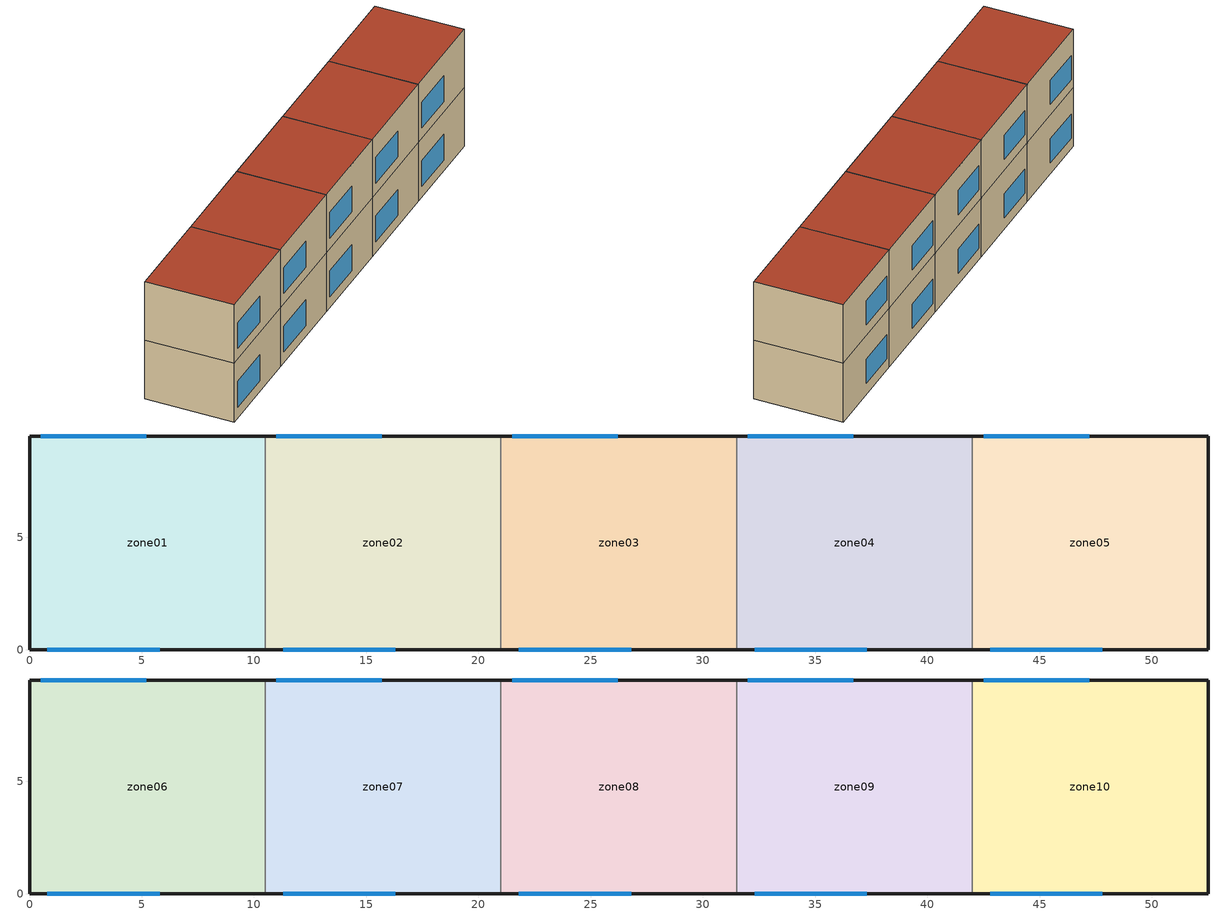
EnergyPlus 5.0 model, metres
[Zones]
zone01
 floor ground (GROUND_FLOOR): 0,0 0,9.5 10.5,9.5 10.5,0 z0
 wall outside (EXT_WALL): 10.5,9.5 0,9.5 0,0 10.5,0 z0:6.8
 wall to zone02 (ADJ_WALL): 10.5,0 10.5,9.5 z0:6.8
 window (EXT_WINDOW1): 0.8,0 5.8,0 z1.25:4.25; 5.2,9.5 0.5,9.5 z1.25:4.05
 ceiling to zone06 (ADJ_CEILING): 10.5,0 10.5,9.5 0,9.5 0,0 z6.8
zone02
 floor ground (GROUND_FLOOR): 10.5,0 10.5,9.5 21,9.5 21,0 z0
 wall outside (EXT_WALL): 21,9.5 10.5,9.5 / 10.5,0 21,0 z0:6.8
 wall to zone03 (ADJ_WALL): 21,0 21,9.5 z0:6.8
 wall to zone01 (ADJ_WALL): 10.5,9.5 10.5,0 z0:6.8
 window (EXT_WINDOW1): 11.3,0 16.3,0 z1.25:4.25; 15.7,9.5 11,9.5 z1.25:4.05
 ceiling to zone07 (ADJ_CEILING): 21,0 21,9.5 10.5,9.5 10.5,0 z6.8
zone03
 floor ground (GROUND_FLOOR): 21,0 21,9.5 31.5,9.5 31.5,0 z0
 wall outside (EXT_WALL): 31.5,9.5 21,9.5 / 21,0 31.5,0 z0:6.8
 wall to zone04 (ADJ_WALL): 31.5,0 31.5,9.5 z0:6.8
 wall to zone02 (ADJ_WALL): 21,9.5 21,0 z0:6.8
 window (EXT_WINDOW1): 21.8,0 26.8,0 z1.25:4.25; 26.2,9.5 21.5,9.5 z1.25:4.05
 ceiling to zone08 (ADJ_CEILING): 31.5,0 31.5,9.5 21,9.5 21,0 z6.8
zone04
 floor ground (GROUND_FLOOR): 31.5,0 31.5,9.5 42,9.5 42,0 z0
 wall outside (EXT_WALL): 42,9.5 31.5,9.5 / 31.5,0 42,0 z0:6.8
 wall to zone05 (ADJ_WALL): 42,0 42,9.5 z0:6.8
 wall to zone03 (ADJ_WALL): 31.5,9.5 31.5,0 z0:6.8
 window (EXT_WINDOW1): 32.3,0 37.3,0 z1.25:4.25; 36.7,9.5 32,9.5 z1.25:4.05
 ceiling to zone09 (ADJ_CEILING): 42,0 42,9.5 31.5,9.5 31.5,0 z6.8
zone05
 floor ground (GROUND_FLOOR): 42,0 42,9.5 52.5,9.5 52.5,0 z0
 wall outside (EXT_WALL): 42,0 52.5,0 52.5,9.5 42,9.5 z0:6.8
 wall to zone04 (ADJ_WALL): 42,9.5 42,0 z0:6.8
 window (EXT_WINDOW1): 42.8,0 47.8,0 z1.25:4.25; 47.2,9.5 42.5,9.5 z1.25:4.05
 ceiling to zone10 (ADJ_CEILING): 52.5,0 52.5,9.5 42,9.5 42,0 z6.8
zone06
 floor to zone01 (ADJ_CEILING): 0,0 0,9.5 10.5,9.5 10.5,0 z6.8
 wall outside (EXT_WALL): 10.5,9.5 0,9.5 0,0 10.5,0 z6.8:13.6
 wall to zone07 (ADJ_WALL): 10.5,0 10.5,9.5 z6.8:13.6
 window (EXT_WINDOW1): 0.8,0 5.8,0 z8.05:11.05; 5.2,9.5 0.5,9.5 z8.05:10.85
 roof outside (EXT_ROOF): 10.5,0 10.5,9.5 0,9.5 0,0 z13.6
zone07
 floor to zone02 (ADJ_CEILING): 10.5,0 10.5,9.5 21,9.5 21,0 z6.8
 wall outside (EXT_WALL): 21,9.5 10.5,9.5 / 10.5,0 21,0 z6.8:13.6
 wall to zone08 (ADJ_WALL): 21,0 21,9.5 z6.8:13.6
 wall to zone06 (ADJ_WALL): 10.5,9.5 10.5,0 z6.8:13.6
 window (EXT_WINDOW1): 11.3,0 16.3,0 z8.05:11.05; 15.7,9.5 11,9.5 z8.05:10.85
 roof outside (EXT_ROOF): 21,0 21,9.5 10.5,9.5 10.5,0 z13.6
zone08
 floor to zone03 (ADJ_CEILING): 21,0 21,9.5 31.5,9.5 31.5,0 z6.8
 wall outside (EXT_WALL): 31.5,9.5 21,9.5 / 21,0 31.5,0 z6.8:13.6
 wall to zone09 (ADJ_WALL): 31.5,0 31.5,9.5 z6.8:13.6
 wall to zone07 (ADJ_WALL): 21,9.5 21,0 z6.8:13.6
 window (EXT_WINDOW1): 21.8,0 26.8,0 z8.05:11.05; 26.2,9.5 21.5,9.5 z8.05:10.85
 roof outside (EXT_ROOF): 31.5,0 31.5,9.5 21,9.5 21,0 z13.6
zone09
 floor to zone04 (ADJ_CEILING): 31.5,0 31.5,9.5 42,9.5 42,0 z6.8
 wall outside (EXT_WALL): 42,9.5 31.5,9.5 / 31.5,0 42,0 z6.8:13.6
 wall to zone10 (ADJ_WALL): 42,0 42,9.5 z6.8:13.6
 wall to zone08 (ADJ_WALL): 31.5,9.5 31.5,0 z6.8:13.6
 window (EXT_WINDOW1): 32.3,0 37.3,0 z8.05:11.05; 36.7,9.5 32,9.5 z8.05:10.85
 roof outside (EXT_ROOF): 42,0 42,9.5 31.5,9.5 31.5,0 z13.6
zone10
 floor to zone05 (ADJ_CEILING): 42,0 42,9.5 52.5,9.5 52.5,0 z6.8
 wall outside (EXT_WALL): 42,0 52.5,0 52.5,9.5 42,9.5 z6.8:13.6
 wall to zone09 (ADJ_WALL): 42,9.5 42,0 z6.8:13.6
 window (EXT_WINDOW1): 42.8,0 47.8,0 z8.05:11.05; 47.2,9.5 42.5,9.5 z8.05:10.85
 roof outside (EXT_ROOF): 52.5,0 52.5,9.5 42,9.5 42,0 z13.6
[Building]
TRNSYS18: North Axis {deg}=0; Terrain=City; Loads Convergence Tolerance Value=0; Temperature Convergence Tolerance Value {deltaC}=0; Solar Distribution=FullInteriorAndExterior; Maximum Number of Warmup Days=0
[Site:Location]
not used: Latitude {deg}=0; Longitude {deg}=0; Time Zone {hr}=0; Elevation {m}=0
[Construction]
GROUND_FLOOR; EXT_WALL; EXT_ROOF; ADJ_WALL; ADJ_CEILING; EXT_WINDOW1: 
[WindowProperty:ShadingControl]
ESHADE=0; ISHADE=INPUT 1*MAX_ISHADE : SHADECNTRL=ISHADE_INTERNAL
[SurfaceProperty:OtherSideCoefficients]
BOUNDARY=IDENTICAL; BOUNDARY=INPUT 1*TBOUNDARY; BOUNDARY=INPUT 1*TBOUNDARY_2; BOUNDARY=INPUT 1*TBOUNDARY_3; BOUNDARY=INPUT 1*TGROUND; BOUNDARY=20; BOUNDARY=15
[Zone] Multiplier=1
zone01; zone02; zone03; zone04; zone05; zone06; zone07; zone08; zone09; zone10
